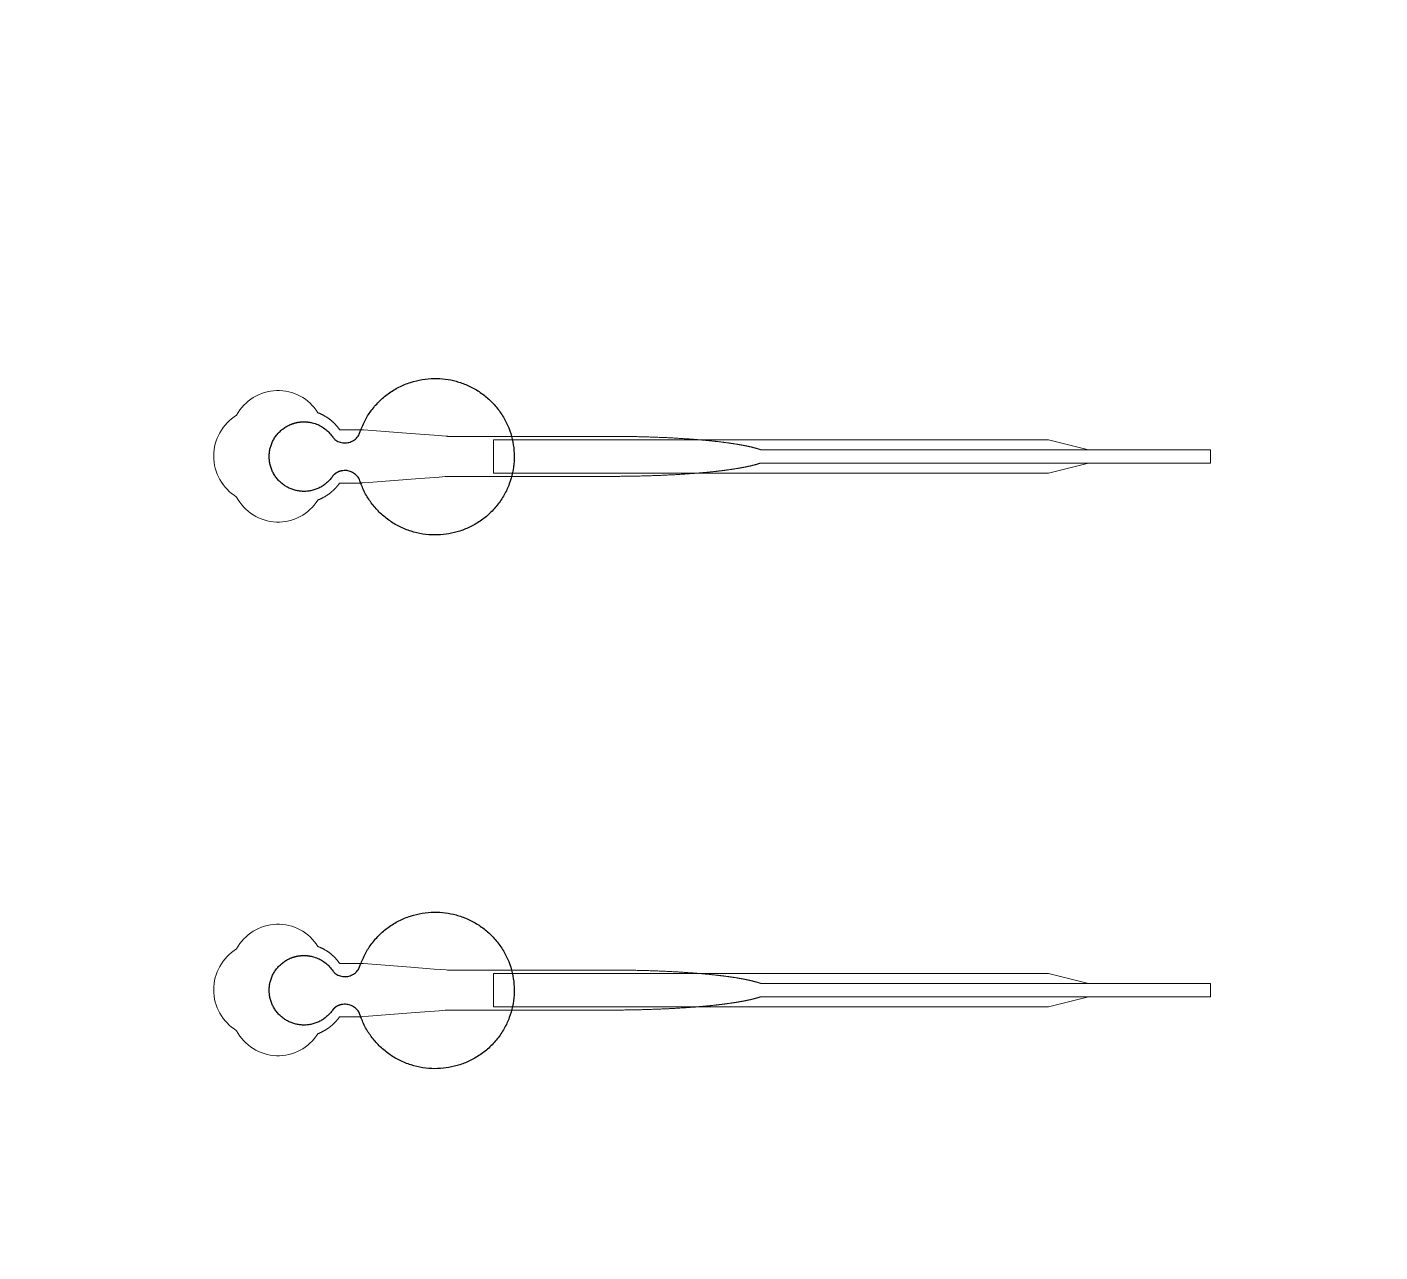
# Model space of a CAD drawing. Header units: inches. Extents: x -52997 to 52003, y -52254 to 52746.
# Drawn here: x 16729 to 21799, y -10988 to -6398 of the extents above; entities that cross this region are included whole.
import ezdxf

# ---------------------------------------------------------------- set-up
doc = ezdxf.new("R2010")
doc.units = ezdxf.units.IN
doc.header["$MEASUREMENT"] = 0
doc.layers.add('1', color=1, linetype='Continuous')
doc.layers.add('2', color=140, linetype='Continuous', lineweight=0)
doc.layers.add('3', color=90, linetype='Continuous', lineweight=0)

msp = doc.modelspace()

# ---------------------------------------------------------------- linework, layer by layer
at = {"layer": '1'}
for points in [[(-16283.4, -47485.7), (0, -47485.7), (16283.4, -47485.7, 5.999107)], [(-16250, -47285.7), (0, -47285.7), (16250, -47285.7, 5.986812)], [(-13685.8, -45485.7), (0, -45485.7), (13685.8, -45485.7, 6.794322)]]:
    msp.add_lwpolyline(points, format="xyb", close=True, dxfattribs=at)
msp.add_circle((-497.2, 245.8), 52500, dxfattribs=at)
for points in [[(17876.2, -8078.6), (17898.4, -8055.5), (17930.1, -8060.7), (17961.7, -8065.9), (17975.3, -8094.9), (18050.8, -8335.8), (18302.8, -8298.1), (18554.8, -8260.4), (18554.9, -8008.3), (18555, -7756.1), (18303.1, -7718.2), (18051.1, -7680.3), (17975.4, -7921.1), (17962.2, -7949.6), (17931.4, -7955.3), (17900.5, -7961.1), (17877.9, -7939.3), (17826.6, -7855.9), (17732.2, -7882), (17637.8, -7908.1), (17636.6, -8006), (17635.4, -8104), (17729.1, -8132.4), (17822.9, -8160.8), (17876.2, -8078.6)], [(17876.2, -10078.6), (17898.4, -10055.5), (17930.1, -10060.7), (17961.7, -10065.9), (17975.3, -10094.9), (18050.8, -10335.8), (18302.8, -10298.1), (18554.8, -10260.4), (18554.9, -10008.3), (18555, -9756.1), (18303.1, -9718.2), (18051.1, -9680.3), (17975.4, -9921.1), (17962.2, -9949.6), (17931.4, -9955.3), (17900.5, -9961.1), (17877.9, -9939.3), (17826.6, -9855.9), (17732.2, -9882), (17637.8, -9908.1), (17636.6, -10006), (17635.4, -10104), (17729.1, -10132.4), (17822.9, -10160.8), (17876.2, -10078.6)]]:
    msp.add_rational_spline(points, [1, 0.884783429184, 1, 0.884783429184, 1, 0.758252289935, 1, 0.758252289935, 1, 0.758252289935, 1, 0.758252289935, 1, 0.888941908896, 1, 0.888941908896, 1, 0.79946124759, 1, 0.79946124759, 1, 0.79946124759, 1, 0.79946124759, 1], degree=2, knots=[0, 0, 0, 0.969535, 0.969535, 1.939069, 1.939069, 3.359405, 3.359405, 4.779741, 4.779741, 6.200078, 6.200078, 7.620414, 7.620414, 8.571947, 8.571947, 9.52348, 9.52348, 10.812277, 10.812277, 12.101074, 12.101074, 13.389871, 13.389871, 14.678668, 14.678668, 14.678668], dxfattribs=at)
at = {"layer": '2'}
for points in [[(-16283.4, -47485.7), (0, -47485.7), (16283.4, -47485.7, 5.999107)], [(-16250, -47285.7), (0, -47285.7), (16250, -47285.7, 5.986812)], [(-13685.8, -45485.7), (0, -45485.7), (13685.8, -45485.7, 6.794322)], [(17819, -8170.4), (17819.3, -8170.3), (17820.2, -8170), (17821, -8169.7), (17821.8, -8169.3), (17822.7, -8169), (17823.5, -8168.6), (17824.4, -8168.3), (17825.2, -8167.9), (17826.1, -8167.5), (17826.9, -8167.2), (17827.8, -8166.8), (17828.7, -8166.4), (17829.5, -8166), (17830.4, -8165.6), (17831.2, -8165.2), (17832.1, -8164.8), (17832.9, -8164.4), (17833.8, -8163.9), (17834.7, -8163.5), (17835.5, -8163.1), (17836.4, -8162.6), (17837.2, -8162.2), (17838.1, -8161.7), (17838.9, -8161.3), (17839.8, -8160.8), (17840.7, -8160.3), (17841.5, -8159.9), (17842.4, -8159.4), (17843.2, -8158.9), (17844.1, -8158.4), (17844.9, -8157.9), (17845.8, -8157.4), (17846.6, -8156.9), (17847.5, -8156.4), (17848.3, -8155.8), (17849.2, -8155.3), (17850, -8154.8), (17850.9, -8154.2), (17851.7, -8153.7), (17852.6, -8153.1), (17853.4, -8152.6), (17854.2, -8152), (17855.1, -8151.4), (17855.9, -8150.9), (17856.7, -8150.3), (17857.6, -8149.7), (17858.4, -8149.1), (17859.2, -8148.5), (17860, -8147.9), (17860.9, -8147.3), (17861.7, -8146.7), (17862.5, -8146.1), (17863.3, -8145.5), (17864.1, -8144.8), (17864.9, -8144.2), (17865.7, -8143.6), (17866.5, -8142.9), (17867.3, -8142.3), (17868.1, -8141.7), (17868.9, -8141), (17869.7, -8140.4), (17870.5, -8139.7), (17871.2, -8139), (17872, -8138.4), (17872.8, -8137.7), (17873.5, -8137), (17874.3, -8136.3), (17875.1, -8135.7), (17875.8, -8135), (17876.6, -8134.3), (17877.3, -8133.6), (17878, -8132.9), (17878.8, -8132.2), (17879.5, -8131.5), (17880.2, -8130.8), (17880.9, -8130.1), (17881.7, -8129.3), (17882.4, -8128.6), (17883.1, -8127.9), (17883.8, -8127.2), (17884.5, -8126.4), (17885.2, -8125.7), (17885.8, -8125), (17886.5, -8124.3), (17887.2, -8123.5), (17887.9, -8122.8), (17888.5, -8122), (17889.2, -8121.3), (17889.8, -8120.5), (17890.5, -8119.8), (17891.1, -8119), (17891.7, -8118.3), (17892.4, -8117.5), (17893, -8116.8), (17893.6, -8116), (17894.2, -8115.3), (17894.8, -8114.5), (17895.4, -8113.7), (17896, -8113), (17896.6, -8112.2), (17897.2, -8111.4), (17897.7, -8110.7), (17898.3, -8109.9), (17898.9, -8109.1), (17899.4, -8108.4), (17900, -8107.6), (17900.5, -8106.8), (17944.1, -8106.8), (17965.9, -8106.8), (17976.8, -8106.8), (17979.5, -8106.8), (17980.9, -8106.8), (17980.9, -8106.8), (17980.9, -8106.8), (17980.9, -8106.8), (17980.9, -8106.8), (17981, -8106.8), (17981.1, -8106.8), (17981.4, -8106.8), (17982.1, -8106.7), (17983.5, -8106.6), (17986.2, -8106.4), (18008.3, -8104.7), (18185, -8091.2), (18273.3, -8084.4), (18295.4, -8082.7), (18306.4, -8081.9), (18306.7, -8081.8), (18306.8, -8081.8), (18306.9, -8081.8), (18306.9, -8081.8), (18307, -8081.8), (18307.4, -8081.8), (18567.9, -8081.8), (18574.2, -8081.8), (18586.7, -8081.8), (18687.2, -8081.8), (18888.3, -8081.8), (18900.8, -8081.8), (18907.1, -8081.8), (18910.2, -8081.8), (18911.8, -8081.8), (18912.2, -8081.8), (18912.4, -8081.8), (18912.5, -8081.8), (18912.6, -8081.8), (18912.6, -8081.8), (18912.6, -8081.8), (18913.2, -8081.8), (18917.8, -8081.8), (18922.4, -8081.8), (18927, -8081.8), (18931.6, -8081.8), (18936.3, -8081.8), (18940.9, -8081.7), (18945.6, -8081.7), (18950.3, -8081.7), (18954.9, -8081.6), (18959.6, -8081.6), (18964.4, -8081.6), (18969.1, -8081.5), (18973.8, -8081.4), (18978.6, -8081.4), (18983.3, -8081.3), (18988.1, -8081.2), (18992.8, -8081.2), (18997.6, -8081.1), (19002.4, -8081), (19007.2, -8080.9), (19012, -8080.8), (19016.8, -8080.7), (19021.6, -8080.6), (19026.4, -8080.5), (19031.2, -8080.3), (19036, -8080.2), (19040.9, -8080.1), (19045.7, -8080), (19050.5, -8079.8), (19055.4, -8079.7), (19060.2, -8079.5), (19065, -8079.4), (19069.8, -8079.2), (19074.7, -8079), (19079.5, -8078.9), (19084.3, -8078.7), (19089.2, -8078.5), (19094, -8078.3), (19098.8, -8078.1), (19103.6, -8077.9), (19108.5, -8077.7), (19113.3, -8077.5), (19118.1, -8077.3), (19122.9, -8077.1), (19127.7, -8076.8), (19132.4, -8076.6), (19137.2, -8076.4), (19142, -8076.1), (19146.8, -8075.9), (19151.5, -8075.6), (19156.2, -8075.4), (19161, -8075.1), (19165.7, -8074.8), (19170.4, -8074.6), (19175.1, -8074.3), (19179.8, -8074), (19184.4, -8073.7), (19189.1, -8073.4), (19193.7, -8073.1), (19198.4, -8072.8), (19203, -8072.5), (19207.6, -8072.1), (19212.1, -8071.8), (19214.4, -8071.6), (19216.7, -8071.5), (19219, -8071.3), (19221.2, -8071.1), (19223.5, -8071), (19225.7, -8070.8), (19228, -8070.6), (19230.2, -8070.5), (19232.5, -8070.3), (19234.7, -8070.1), (19236.9, -8069.9), (19239.2, -8069.7), (19241.4, -8069.6), (19243.6, -8069.4), (19245.8, -8069.2), (19248, -8069), (19250.2, -8068.8), (19252.4, -8068.6), (19254.6, -8068.5), (19256.8, -8068.3), (19258.9, -8068.1), (19261.1, -8067.9), (19263.3, -8067.7), (19265.4, -8067.5), (19267.6, -8067.3), (19269.7, -8067.1), (19271.9, -8066.9), (19274, -8066.7), (19276.1, -8066.5), (19278.2, -8066.3), (19280.4, -8066.1), (19282.5, -8065.9), (19284.6, -8065.7), (19286.6, -8065.5), (19288.7, -8065.3), (19290.8, -8065.1), (19292.9, -8064.8), (19294.9, -8064.6), (19297, -8064.4), (19299.1, -8064.2), (19301.1, -8064), (19303.1, -8063.8), (19305.2, -8063.5), (19307.2, -8063.3), (19309.2, -8063.1), (19311.2, -8062.9), (19313.2, -8062.7), (19315.2, -8062.4), (19317.2, -8062.2), (19319.1, -8062), (19321.1, -8061.8), (19323, -8061.5), (19325, -8061.3), (19326.9, -8061.1), (19328.9, -8060.8), (19330.8, -8060.6), (19332.7, -8060.4), (19334.6, -8060.1), (19336.5, -8059.9), (19338.4, -8059.7), (19340.3, -8059.4), (19342.2, -8059.2), (19344, -8058.9), (19345.9, -8058.7), (19347.7, -8058.5), (19349.6, -8058.2), (19351.4, -8058), (19353.2, -8057.7), (19355, -8057.5), (19356.8, -8057.2), (19358.6, -8057), (19360.4, -8056.7), (19362.2, -8056.5), (19364, -8056.2), (19365.7, -8056), (19367.5, -8055.7), (19369.2, -8055.5), (19370.9, -8055.2), (19372.7, -8055), (19374.4, -8054.7), (19376.1, -8054.5), (19377.8, -8054.2), (19379.4, -8053.9), (19381.1, -8053.7), (19382.8, -8053.4), (19384.4, -8053.2), (19386.1, -8052.9), (19387.7, -8052.6), (19389.3, -8052.4), (19390.9, -8052.1), (19392.5, -8051.8), (19394.1, -8051.6), (19395.7, -8051.3), (19397.3, -8051), (19398.9, -8050.8), (19400.4, -8050.5), (19402, -8050.2), (19403.5, -8050), (19405, -8049.7), (19406.5, -8049.4), (19408, -8049.1), (19409.5, -8048.9), (19411, -8048.6), (19412.5, -8048.3), (19413.9, -8048), (19415.4, -8047.8), (19416.8, -8047.5), (19418.2, -8047.2), (19419.7, -8046.9), (19421.1, -8046.6), (19422.5, -8046.4), (19423.9, -8046.1), (19425.2, -8045.8), (19426.6, -8045.5), (19428, -8045.2), (19429.3, -8044.9), (19430.6, -8044.7), (19432, -8044.4), (19433.3, -8044.1), (19434.6, -8043.8), (19435.9, -8043.5), (19437.1, -8043.2), (19438.4, -8043), (19439.7, -8042.7), (19440.9, -8042.4), (19442.2, -8042.1), (19443.4, -8041.8), (19444.6, -8041.5), (19445.8, -8041.2), (19447, -8040.9), (19448.2, -8040.6), (19449.3, -8040.3), (19450.5, -8040.1), (19451.6, -8039.8), (19452.8, -8039.5), (19453.9, -8039.2), (19455, -8038.9), (19456.1, -8038.6), (19457.2, -8038.3), (19458.3, -8038), (19459.4, -8037.7), (19460.4, -8037.4), (19461.5, -8037.1), (19462.5, -8036.8), (19463.6, -8036.5), (19464.6, -8036.2), (19465.6, -8035.9), (19466.6, -8035.6), (19467.6, -8035.3), (19468.5, -8035), (19469.5, -8034.7), (19470.4, -8034.4), (19471.4, -8034.1), (19472.3, -8033.8), (19473.2, -8033.5), (19474.1, -8033.2), (19475, -8032.9), (19475.9, -8032.6), (19476.8, -8032.3), (19478.2, -8031.9), (21163.8, -8032), (21163.8, -7981.8), (19478.3, -7981.8), (19478, -7981.7), (19477.1, -7981.4), (19476.3, -7981.1), (19475.4, -7980.8), (19474.5, -7980.5), (19473.6, -7980.2), (19472.7, -7979.9), (19471.7, -7979.6), (19470.8, -7979.3), (19469.8, -7979), (19468.9, -7978.7), (19467.9, -7978.4), (19466.9, -7978.1), (19465.9, -7977.8), (19464.9, -7977.5), (19463.9, -7977.2), (19462.9, -7976.9), (19461.8, -7976.6), (19460.8, -7976.3), (19459.7, -7976.1), (19458.7, -7975.8), (19457.6, -7975.5), (19456.5, -7975.2), (19455.4, -7974.9), (19454.3, -7974.6), (19453.1, -7974.3), (19452, -7974), (19450.9, -7973.7), (19449.7, -7973.4), (19448.5, -7973.1), (19447.3, -7972.8), (19446.2, -7972.5), (19444.9, -7972.2), (19443.7, -7971.9), (19442.5, -7971.7), (19441.3, -7971.4), (19440, -7971.1), (19438.8, -7970.8), (19437.5, -7970.5), (19436.2, -7970.2), (19434.9, -7969.9), (19433.6, -7969.6), (19432.3, -7969.4), (19431, -7969.1), (19429.7, -7968.8), (19428.3, -7968.5), (19427, -7968.2), (19425.6, -7967.9), (19424.2, -7967.7), (19422.8, -7967.4), (19421.4, -7967.1), (19420, -7966.8), (19418.6, -7966.5), (19417.2, -7966.3), (19415.7, -7966), (19414.3, -7965.7), (19412.8, -7965.4), (19411.4, -7965.1), (19409.9, -7964.9), (19408.4, -7964.6), (19406.9, -7964.3), (19405.4, -7964), (19403.8, -7963.8), (19402.3, -7963.5), (19400.8, -7963.2), (19399.2, -7963), (19397.7, -7962.7), (19396.1, -7962.4), (19394.5, -7962.2), (19392.9, -7961.9), (19391.3, -7961.6), (19389.7, -7961.4), (19388.1, -7961.1), (19386.4, -7960.8), (19384.8, -7960.6), (19383.1, -7960.3), (19381.5, -7960), (19379.8, -7959.8), (19378.1, -7959.5), (19376.4, -7959.3), (19374.7, -7959), (19373, -7958.7), (19371.3, -7958.5), (19369.6, -7958.2), (19367.8, -7958), (19366.1, -7957.7), (19364.3, -7957.5), (19362.6, -7957.2), (19360.8, -7957), (19359, -7956.7), (19357.2, -7956.5), (19355.4, -7956.2), (19353.6, -7956), (19351.8, -7955.7), (19349.9, -7955.5), (19348.1, -7955.2), (19346.3, -7955), (19344.4, -7954.8), (19342.5, -7954.5), (19340.7, -7954.3), (19338.8, -7954), (19336.9, -7953.8), (19335, -7953.6), (19333.1, -7953.3), (19331.2, -7953.1), (19329.3, -7952.9), (19327.3, -7952.6), (19325.4, -7952.4), (19323.4, -7952.2), (19321.5, -7951.9), (19319.5, -7951.7), (19317.6, -7951.5), (19315.6, -7951.3), (19313.6, -7951), (19311.6, -7950.8), (19309.6, -7950.6), (19307.6, -7950.4), (19305.6, -7950.2), (19303.6, -7949.9), (19301.5, -7949.7), (19299.5, -7949.5), (19297.4, -7949.3), (19295.4, -7949.1), (19293.3, -7948.9), (19291.3, -7948.7), (19289.2, -7948.4), (19287.1, -7948.2), (19285, -7948), (19282.9, -7947.8), (19280.8, -7947.6), (19278.7, -7947.4), (19276.6, -7947.2), (19274.5, -7947), (19272.3, -7946.8), (19270.2, -7946.6), (19268.1, -7946.4), (19265.9, -7946.2), (19263.8, -7946), (19261.6, -7945.8), (19259.5, -7945.6), (19257.3, -7945.4), (19255.1, -7945.3), (19252.9, -7945.1), (19250.7, -7944.9), (19248.5, -7944.7), (19246.3, -7944.5), (19244.1, -7944.3), (19241.9, -7944.1), (19239.7, -7944), (19237.5, -7943.8), (19235.3, -7943.6), (19233, -7943.4), (19230.8, -7943.2), (19228.6, -7943.1), (19226.3, -7942.9), (19224.1, -7942.7), (19221.8, -7942.6), (19219.6, -7942.4), (19217.3, -7942.2), (19215, -7942.1), (19210.5, -7941.7), (19205.9, -7941.4), (19201.3, -7941.1), (19196.7, -7940.8), (19192.1, -7940.5), (19187.5, -7940.2), (19182.8, -7939.9), (19178.2, -7939.6), (19173.5, -7939.3), (19168.8, -7939), (19164.1, -7938.7), (19159.4, -7938.5), (19154.7, -7938.2), (19150, -7937.9), (19145.2, -7937.7), (19140.5, -7937.5), (19135.7, -7937.2), (19131, -7937), (19126.2, -7936.7), (19121.4, -7936.5), (19116.6, -7936.3), (19111.9, -7936.1), (19107.1, -7935.9), (19102.3, -7935.7), (19097.5, -7935.5), (19092.7, -7935.3), (19087.9, -7935.1), (19083.1, -7934.9), (19078.2, -7934.7), (19073.4, -7934.6), (19068.6, -7934.4), (19063.8, -7934.3), (19059, -7934.1), (19054.2, -7933.9), (19049.4, -7933.8), (19044.6, -7933.7), (19039.8, -7933.5), (19035, -7933.4), (19030.2, -7933.3), (19025.4, -7933.2), (19020.6, -7933.1), (19015.9, -7932.9), (19011.1, -7932.8), (19006.3, -7932.8), (19001.6, -7932.7), (18996.8, -7932.6), (18992.1, -7932.5), (18987.3, -7932.4), (18982.6, -7932.3), (18977.9, -7932.3), (18973.2, -7932.2), (18968.5, -7932.2), (18963.8, -7932.1), (18959.1, -7932.1), (18954.4, -7932), (18949.8, -7932), (18945.1, -7931.9), (18940.5, -7931.9), (18935.9, -7931.9), (18931.2, -7931.9), (18926.6, -7931.9), (18924.4, -7931.8), (18923.8, -7931.8), (18923.5, -7931.8), (18923.4, -7931.8), (18923.2, -7931.8), (18921.6, -7931.8), (18915.2, -7931.8), (18902.4, -7931.8), (18851.5, -7931.8), (18647.5, -7931.8), (18596.5, -7931.8), (18571, -7931.8), (18564.7, -7931.8), (18563.1, -7931.8), (18307.3, -7931.8), (18306.9, -7931.8), (18306.9, -7931.8), (18306.8, -7931.8), (18306.8, -7931.8), (18306.7, -7931.8), (18306.4, -7931.8), (18305, -7931.7), (18299.5, -7931.3), (18255.3, -7927.9), (18167, -7921.1), (17990.3, -7907.6), (17984.8, -7907.1), (17982, -7906.9), (17981.4, -7906.9), (17981, -7906.8), (17981, -7906.8), (17980.9, -7906.8), (17980.9, -7906.8), (17980.9, -7906.8), (17980.9, -7906.8), (17980.9, -7906.8), (17980.5, -7906.8), (17977.8, -7906.8), (17972.4, -7906.8), (17961.5, -7906.8), (17939.7, -7906.8), (17917.9, -7906.8), (17907, -7906.8), (17901.5, -7906.8), (17900.8, -7906.8), (17900.7, -7906.8), (17900.6, -7906.8), (17900.5, -7906.8), (17900.5, -7906.8), (17900.5, -7906.8), (17900.5, -7906.8), (17900.1, -7906.2), (17899.3, -7905.1), (17898.5, -7904), (17897.7, -7902.9), (17896.8, -7901.8), (17896, -7900.6), (17895.1, -7899.5), (17894.3, -7898.4), (17893.4, -7897.3), (17892.5, -7896.2), (17891.5, -7895.1), (17890.6, -7894), (17889.7, -7892.9), (17888.7, -7891.8), (17887.8, -7890.7), (17886.8, -7889.6), (17885.8, -7888.5), (17884.8, -7887.5), (17883.8, -7886.4), (17882.8, -7885.3), (17881.7, -7884.3), (17880.7, -7883.2), (17879.6, -7882.2), (17878.5, -7881.1), (17877.4, -7880.1), (17876.3, -7879), (17875.2, -7878), (17874.1, -7877), (17873, -7876), (17871.8, -7875), (17870.7, -7874), (17869.5, -7873), (17868.3, -7872), (17867.1, -7871), (17865.9, -7870.1), (17864.7, -7869.1), (17863.5, -7868.2), (17862.3, -7867.2), (17861, -7866.3), (17859.8, -7865.4), (17858.5, -7864.5), (17857.3, -7863.6), (17856, -7862.7), (17854.7, -7861.8), (17853.4, -7861), (17852.1, -7860.1), (17850.8, -7859.3), (17849.5, -7858.4), (17848.1, -7857.6), (17846.8, -7856.8), (17845.5, -7856), (17844.1, -7855.2), (17842.8, -7854.4), (17841.4, -7853.6), (17840, -7852.9), (17838.6, -7852.1), (17837.3, -7851.4), (17835.9, -7850.7), (17834.5, -7850), (17833.1, -7849.3), (17831.7, -7848.6), (17830.3, -7848), (17828.8, -7847.3), (17827.4, -7846.7), (17826, -7846.1), (17824.6, -7845.5), (17823.1, -7844.9), (17821.7, -7844.3), (17820.3, -7843.7), (17819.1, -7843.2, 0.576044), (17514.5, -7852.6, 0.560065), (17514.5, -8159.1, 0.578435)], [(17819, -10170.4), (17819.3, -10170.3), (17820.2, -10170), (17821, -10169.7), (17821.8, -10169.3), (17822.7, -10169), (17823.5, -10168.6), (17824.4, -10168.3), (17825.2, -10167.9), (17826.1, -10167.5), (17826.9, -10167.2), (17827.8, -10166.8), (17828.7, -10166.4), (17829.5, -10166), (17830.4, -10165.6), (17831.2, -10165.2), (17832.1, -10164.8), (17832.9, -10164.4), (17833.8, -10163.9), (17834.7, -10163.5), (17835.5, -10163.1), (17836.4, -10162.6), (17837.2, -10162.2), (17838.1, -10161.7), (17838.9, -10161.3), (17839.8, -10160.8), (17840.7, -10160.3), (17841.5, -10159.9), (17842.4, -10159.4), (17843.2, -10158.9), (17844.1, -10158.4), (17844.9, -10157.9), (17845.8, -10157.4), (17846.6, -10156.9), (17847.5, -10156.4), (17848.3, -10155.8), (17849.2, -10155.3), (17850, -10154.8), (17850.9, -10154.2), (17851.7, -10153.7), (17852.6, -10153.1), (17853.4, -10152.6), (17854.2, -10152), (17855.1, -10151.4), (17855.9, -10150.9), (17856.7, -10150.3), (17857.6, -10149.7), (17858.4, -10149.1), (17859.2, -10148.5), (17860, -10147.9), (17860.9, -10147.3), (17861.7, -10146.7), (17862.5, -10146.1), (17863.3, -10145.5), (17864.1, -10144.8), (17864.9, -10144.2), (17865.7, -10143.6), (17866.5, -10142.9), (17867.3, -10142.3), (17868.1, -10141.7), (17868.9, -10141), (17869.7, -10140.4), (17870.5, -10139.7), (17871.2, -10139), (17872, -10138.4), (17872.8, -10137.7), (17873.5, -10137), (17874.3, -10136.3), (17875.1, -10135.7), (17875.8, -10135), (17876.6, -10134.3), (17877.3, -10133.6), (17878, -10132.9), (17878.8, -10132.2), (17879.5, -10131.5), (17880.2, -10130.8), (17880.9, -10130.1), (17881.7, -10129.3), (17882.4, -10128.6), (17883.1, -10127.9), (17883.8, -10127.2), (17884.5, -10126.4), (17885.2, -10125.7), (17885.8, -10125), (17886.5, -10124.3), (17887.2, -10123.5), (17887.9, -10122.8), (17888.5, -10122), (17889.2, -10121.3), (17889.8, -10120.5), (17890.5, -10119.8), (17891.1, -10119), (17891.7, -10118.3), (17892.4, -10117.5), (17893, -10116.8), (17893.6, -10116), (17894.2, -10115.3), (17894.8, -10114.5), (17895.4, -10113.7), (17896, -10113), (17896.6, -10112.2), (17897.2, -10111.4), (17897.7, -10110.7), (17898.3, -10109.9), (17898.9, -10109.1), (17899.4, -10108.4), (17900, -10107.6), (17900.5, -10106.8), (17944.1, -10106.8), (17965.9, -10106.8), (17976.8, -10106.8), (17979.5, -10106.8), (17980.9, -10106.8), (17980.9, -10106.8), (17980.9, -10106.8), (17980.9, -10106.8), (17980.9, -10106.8), (17981, -10106.8), (17981.1, -10106.8), (17981.4, -10106.8), (17982.1, -10106.7), (17983.5, -10106.6), (17986.2, -10106.4), (18008.3, -10104.7), (18185, -10091.2), (18273.3, -10084.4), (18295.4, -10082.7), (18306.4, -10081.9), (18306.7, -10081.8), (18306.8, -10081.8), (18306.9, -10081.8), (18306.9, -10081.8), (18307, -10081.8), (18307.4, -10081.8), (18567.9, -10081.8), (18574.2, -10081.8), (18586.7, -10081.8), (18687.2, -10081.8), (18888.3, -10081.8), (18900.8, -10081.8), (18907.1, -10081.8), (18910.2, -10081.8), (18911.8, -10081.8), (18912.2, -10081.8), (18912.4, -10081.8), (18912.5, -10081.8), (18912.6, -10081.8), (18912.6, -10081.8), (18912.6, -10081.8), (18913.2, -10081.8), (18917.8, -10081.8), (18922.4, -10081.8), (18927, -10081.8), (18931.6, -10081.8), (18936.3, -10081.8), (18940.9, -10081.7), (18945.6, -10081.7), (18950.3, -10081.7), (18954.9, -10081.6), (18959.6, -10081.6), (18964.4, -10081.6), (18969.1, -10081.5), (18973.8, -10081.4), (18978.6, -10081.4), (18983.3, -10081.3), (18988.1, -10081.2), (18992.8, -10081.2), (18997.6, -10081.1), (19002.4, -10081), (19007.2, -10080.9), (19012, -10080.8), (19016.8, -10080.7), (19021.6, -10080.6), (19026.4, -10080.5), (19031.2, -10080.3), (19036, -10080.2), (19040.9, -10080.1), (19045.7, -10080), (19050.5, -10079.8), (19055.4, -10079.7), (19060.2, -10079.5), (19065, -10079.4), (19069.8, -10079.2), (19074.7, -10079), (19079.5, -10078.9), (19084.3, -10078.7), (19089.2, -10078.5), (19094, -10078.3), (19098.8, -10078.1), (19103.6, -10077.9), (19108.5, -10077.7), (19113.3, -10077.5), (19118.1, -10077.3), (19122.9, -10077.1), (19127.7, -10076.8), (19132.4, -10076.6), (19137.2, -10076.4), (19142, -10076.1), (19146.8, -10075.9), (19151.5, -10075.6), (19156.2, -10075.4), (19161, -10075.1), (19165.7, -10074.8), (19170.4, -10074.6), (19175.1, -10074.3), (19179.8, -10074), (19184.4, -10073.7), (19189.1, -10073.4), (19193.7, -10073.1), (19198.4, -10072.8), (19203, -10072.5), (19207.6, -10072.1), (19212.1, -10071.8), (19214.4, -10071.6), (19216.7, -10071.5), (19219, -10071.3), (19221.2, -10071.1), (19223.5, -10071), (19225.7, -10070.8), (19228, -10070.6), (19230.2, -10070.5), (19232.5, -10070.3), (19234.7, -10070.1), (19236.9, -10069.9), (19239.2, -10069.7), (19241.4, -10069.6), (19243.6, -10069.4), (19245.8, -10069.2), (19248, -10069), (19250.2, -10068.8), (19252.4, -10068.6), (19254.6, -10068.5), (19256.8, -10068.3), (19258.9, -10068.1), (19261.1, -10067.9), (19263.3, -10067.7), (19265.4, -10067.5), (19267.6, -10067.3), (19269.7, -10067.1), (19271.9, -10066.9), (19274, -10066.7), (19276.1, -10066.5), (19278.2, -10066.3), (19280.4, -10066.1), (19282.5, -10065.9), (19284.6, -10065.7), (19286.6, -10065.5), (19288.7, -10065.3), (19290.8, -10065.1), (19292.9, -10064.8), (19294.9, -10064.6), (19297, -10064.4), (19299.1, -10064.2), (19301.1, -10064), (19303.1, -10063.8), (19305.2, -10063.5), (19307.2, -10063.3), (19309.2, -10063.1), (19311.2, -10062.9), (19313.2, -10062.7), (19315.2, -10062.4), (19317.2, -10062.2), (19319.1, -10062), (19321.1, -10061.8), (19323, -10061.5), (19325, -10061.3), (19326.9, -10061.1), (19328.9, -10060.8), (19330.8, -10060.6), (19332.7, -10060.4), (19334.6, -10060.1), (19336.5, -10059.9), (19338.4, -10059.7), (19340.3, -10059.4), (19342.2, -10059.2), (19344, -10058.9), (19345.9, -10058.7), (19347.7, -10058.5), (19349.6, -10058.2), (19351.4, -10058), (19353.2, -10057.7), (19355, -10057.5), (19356.8, -10057.2), (19358.6, -10057), (19360.4, -10056.7), (19362.2, -10056.5), (19364, -10056.2), (19365.7, -10056), (19367.5, -10055.7), (19369.2, -10055.5), (19370.9, -10055.2), (19372.7, -10055), (19374.4, -10054.7), (19376.1, -10054.5), (19377.8, -10054.2), (19379.4, -10053.9), (19381.1, -10053.7), (19382.8, -10053.4), (19384.4, -10053.2), (19386.1, -10052.9), (19387.7, -10052.6), (19389.3, -10052.4), (19390.9, -10052.1), (19392.5, -10051.8), (19394.1, -10051.6), (19395.7, -10051.3), (19397.3, -10051), (19398.9, -10050.8), (19400.4, -10050.5), (19402, -10050.2), (19403.5, -10050), (19405, -10049.7), (19406.5, -10049.4), (19408, -10049.1), (19409.5, -10048.9), (19411, -10048.6), (19412.5, -10048.3), (19413.9, -10048), (19415.4, -10047.8), (19416.8, -10047.5), (19418.2, -10047.2), (19419.7, -10046.9), (19421.1, -10046.6), (19422.5, -10046.4), (19423.9, -10046.1), (19425.2, -10045.8), (19426.6, -10045.5), (19428, -10045.2), (19429.3, -10044.9), (19430.6, -10044.7), (19432, -10044.4), (19433.3, -10044.1), (19434.6, -10043.8), (19435.9, -10043.5), (19437.1, -10043.2), (19438.4, -10043), (19439.7, -10042.7), (19440.9, -10042.4), (19442.2, -10042.1), (19443.4, -10041.8), (19444.6, -10041.5), (19445.8, -10041.2), (19447, -10040.9), (19448.2, -10040.6), (19449.3, -10040.3), (19450.5, -10040.1), (19451.6, -10039.8), (19452.8, -10039.5), (19453.9, -10039.2), (19455, -10038.9), (19456.1, -10038.6), (19457.2, -10038.3), (19458.3, -10038), (19459.4, -10037.7), (19460.4, -10037.4), (19461.5, -10037.1), (19462.5, -10036.8), (19463.6, -10036.5), (19464.6, -10036.2), (19465.6, -10035.9), (19466.6, -10035.6), (19467.6, -10035.3), (19468.5, -10035), (19469.5, -10034.7), (19470.4, -10034.4), (19471.4, -10034.1), (19472.3, -10033.8), (19473.2, -10033.5), (19474.1, -10033.2), (19475, -10032.9), (19475.9, -10032.6), (19476.8, -10032.3), (19478.2, -10031.9), (21163.8, -10032), (21163.8, -9981.8), (19478.3, -9981.8), (19478, -9981.7), (19477.1, -9981.4), (19476.3, -9981.1), (19475.4, -9980.8), (19474.5, -9980.5), (19473.6, -9980.2), (19472.7, -9979.9), (19471.7, -9979.6), (19470.8, -9979.3), (19469.8, -9979), (19468.9, -9978.7), (19467.9, -9978.4), (19466.9, -9978.1), (19465.9, -9977.8), (19464.9, -9977.5), (19463.9, -9977.2), (19462.9, -9976.9), (19461.8, -9976.6), (19460.8, -9976.3), (19459.7, -9976.1), (19458.7, -9975.8), (19457.6, -9975.5), (19456.5, -9975.2), (19455.4, -9974.9), (19454.3, -9974.6), (19453.1, -9974.3), (19452, -9974), (19450.9, -9973.7), (19449.7, -9973.4), (19448.5, -9973.1), (19447.3, -9972.8), (19446.2, -9972.5), (19444.9, -9972.2), (19443.7, -9971.9), (19442.5, -9971.7), (19441.3, -9971.4), (19440, -9971.1), (19438.8, -9970.8), (19437.5, -9970.5), (19436.2, -9970.2), (19434.9, -9969.9), (19433.6, -9969.6), (19432.3, -9969.4), (19431, -9969.1), (19429.7, -9968.8), (19428.3, -9968.5), (19427, -9968.2), (19425.6, -9967.9), (19424.2, -9967.7), (19422.8, -9967.4), (19421.4, -9967.1), (19420, -9966.8), (19418.6, -9966.5), (19417.2, -9966.3), (19415.7, -9966), (19414.3, -9965.7), (19412.8, -9965.4), (19411.4, -9965.1), (19409.9, -9964.9), (19408.4, -9964.6), (19406.9, -9964.3), (19405.4, -9964), (19403.8, -9963.8), (19402.3, -9963.5), (19400.8, -9963.2), (19399.2, -9963), (19397.7, -9962.7), (19396.1, -9962.4), (19394.5, -9962.2), (19392.9, -9961.9), (19391.3, -9961.6), (19389.7, -9961.4), (19388.1, -9961.1), (19386.4, -9960.8), (19384.8, -9960.6), (19383.1, -9960.3), (19381.5, -9960), (19379.8, -9959.8), (19378.1, -9959.5), (19376.4, -9959.3), (19374.7, -9959), (19373, -9958.7), (19371.3, -9958.5), (19369.6, -9958.2), (19367.8, -9958), (19366.1, -9957.7), (19364.3, -9957.5), (19362.6, -9957.2), (19360.8, -9957), (19359, -9956.7), (19357.2, -9956.5), (19355.4, -9956.2), (19353.6, -9956), (19351.8, -9955.7), (19349.9, -9955.5), (19348.1, -9955.2), (19346.3, -9955), (19344.4, -9954.8), (19342.5, -9954.5), (19340.7, -9954.3), (19338.8, -9954), (19336.9, -9953.8), (19335, -9953.6), (19333.1, -9953.3), (19331.2, -9953.1), (19329.3, -9952.9), (19327.3, -9952.6), (19325.4, -9952.4), (19323.4, -9952.2), (19321.5, -9951.9), (19319.5, -9951.7), (19317.6, -9951.5), (19315.6, -9951.3), (19313.6, -9951), (19311.6, -9950.8), (19309.6, -9950.6), (19307.6, -9950.4), (19305.6, -9950.2), (19303.6, -9949.9), (19301.5, -9949.7), (19299.5, -9949.5), (19297.4, -9949.3), (19295.4, -9949.1), (19293.3, -9948.9), (19291.3, -9948.7), (19289.2, -9948.4), (19287.1, -9948.2), (19285, -9948), (19282.9, -9947.8), (19280.8, -9947.6), (19278.7, -9947.4), (19276.6, -9947.2), (19274.5, -9947), (19272.3, -9946.8), (19270.2, -9946.6), (19268.1, -9946.4), (19265.9, -9946.2), (19263.8, -9946), (19261.6, -9945.8), (19259.5, -9945.6), (19257.3, -9945.4), (19255.1, -9945.3), (19252.9, -9945.1), (19250.7, -9944.9), (19248.5, -9944.7), (19246.3, -9944.5), (19244.1, -9944.3), (19241.9, -9944.1), (19239.7, -9944), (19237.5, -9943.8), (19235.3, -9943.6), (19233, -9943.4), (19230.8, -9943.2), (19228.6, -9943.1), (19226.3, -9942.9), (19224.1, -9942.7), (19221.8, -9942.6), (19219.6, -9942.4), (19217.3, -9942.2), (19215, -9942.1), (19210.5, -9941.7), (19205.9, -9941.4), (19201.3, -9941.1), (19196.7, -9940.8), (19192.1, -9940.5), (19187.5, -9940.2), (19182.8, -9939.9), (19178.2, -9939.6), (19173.5, -9939.3), (19168.8, -9939), (19164.1, -9938.7), (19159.4, -9938.5), (19154.7, -9938.2), (19150, -9937.9), (19145.2, -9937.7), (19140.5, -9937.5), (19135.7, -9937.2), (19131, -9937), (19126.2, -9936.7), (19121.4, -9936.5), (19116.6, -9936.3), (19111.9, -9936.1), (19107.1, -9935.9), (19102.3, -9935.7), (19097.5, -9935.5), (19092.7, -9935.3), (19087.9, -9935.1), (19083.1, -9934.9), (19078.2, -9934.7), (19073.4, -9934.6), (19068.6, -9934.4), (19063.8, -9934.3), (19059, -9934.1), (19054.2, -9933.9), (19049.4, -9933.8), (19044.6, -9933.7), (19039.8, -9933.5), (19035, -9933.4), (19030.2, -9933.3), (19025.4, -9933.2), (19020.6, -9933.1), (19015.9, -9932.9), (19011.1, -9932.8), (19006.3, -9932.8), (19001.6, -9932.7), (18996.8, -9932.6), (18992.1, -9932.5), (18987.3, -9932.4), (18982.6, -9932.3), (18977.9, -9932.3), (18973.2, -9932.2), (18968.5, -9932.2), (18963.8, -9932.1), (18959.1, -9932.1), (18954.4, -9932), (18949.8, -9932), (18945.1, -9931.9), (18940.5, -9931.9), (18935.9, -9931.9), (18931.2, -9931.9), (18926.6, -9931.9), (18924.4, -9931.8), (18923.8, -9931.8), (18923.5, -9931.8), (18923.4, -9931.8), (18923.2, -9931.8), (18921.6, -9931.8), (18915.2, -9931.8), (18902.4, -9931.8), (18851.5, -9931.8), (18647.5, -9931.8), (18596.5, -9931.8), (18571, -9931.8), (18564.7, -9931.8), (18563.1, -9931.8), (18307.3, -9931.8), (18306.9, -9931.8), (18306.9, -9931.8), (18306.8, -9931.8), (18306.8, -9931.8), (18306.7, -9931.8), (18306.4, -9931.8), (18305, -9931.7), (18299.5, -9931.3), (18255.3, -9927.9), (18167, -9921.1), (17990.3, -9907.6), (17984.8, -9907.1), (17982, -9906.9), (17981.4, -9906.9), (17981, -9906.8), (17981, -9906.8), (17980.9, -9906.8), (17980.9, -9906.8), (17980.9, -9906.8), (17980.9, -9906.8), (17980.9, -9906.8), (17980.5, -9906.8), (17977.8, -9906.8), (17972.4, -9906.8), (17961.5, -9906.8), (17939.7, -9906.8), (17917.9, -9906.8), (17907, -9906.8), (17901.5, -9906.8), (17900.8, -9906.8), (17900.7, -9906.8), (17900.6, -9906.8), (17900.5, -9906.8), (17900.5, -9906.8), (17900.5, -9906.8), (17900.5, -9906.8), (17900.1, -9906.2), (17899.3, -9905.1), (17898.5, -9904), (17897.7, -9902.9), (17896.8, -9901.8), (17896, -9900.6), (17895.1, -9899.5), (17894.3, -9898.4), (17893.4, -9897.3), (17892.5, -9896.2), (17891.5, -9895.1), (17890.6, -9894), (17889.7, -9892.9), (17888.7, -9891.8), (17887.8, -9890.7), (17886.8, -9889.6), (17885.8, -9888.5), (17884.8, -9887.5), (17883.8, -9886.4), (17882.8, -9885.3), (17881.7, -9884.3), (17880.7, -9883.2), (17879.6, -9882.2), (17878.5, -9881.1), (17877.4, -9880.1), (17876.3, -9879), (17875.2, -9878), (17874.1, -9877), (17873, -9876), (17871.8, -9875), (17870.7, -9874), (17869.5, -9873), (17868.3, -9872), (17867.1, -9871), (17865.9, -9870.1), (17864.7, -9869.1), (17863.5, -9868.2), (17862.3, -9867.2), (17861, -9866.3), (17859.8, -9865.4), (17858.5, -9864.5), (17857.3, -9863.6), (17856, -9862.7), (17854.7, -9861.8), (17853.4, -9861), (17852.1, -9860.1), (17850.8, -9859.3), (17849.5, -9858.4), (17848.1, -9857.6), (17846.8, -9856.8), (17845.5, -9856), (17844.1, -9855.2), (17842.8, -9854.4), (17841.4, -9853.6), (17840, -9852.9), (17838.6, -9852.1), (17837.3, -9851.4), (17835.9, -9850.7), (17834.5, -9850), (17833.1, -9849.3), (17831.7, -9848.6), (17830.3, -9848), (17828.8, -9847.3), (17827.4, -9846.7), (17826, -9846.1), (17824.6, -9845.5), (17823.1, -9844.9), (17821.7, -9844.3), (17820.3, -9843.7), (17819.1, -9843.2, 0.576044), (17514.5, -9852.6, 0.560065), (17514.5, -10159.1, 0.578435)]]:
    msp.add_lwpolyline(points, format="xyb", close=True, dxfattribs=at)
for points in [[(18563.2, -8081.8), (18564.7, -8081.8), (18567.9, -8081.8)], [(18563.2, -10081.8), (18564.7, -10081.8), (18567.9, -10081.8)]]:
    msp.add_lwpolyline(points, dxfattribs=at)
msp.add_circle((-497.2, 245.8), 52500, dxfattribs=at)
at = {"layer": '3'}
for points in [[(-16283.4, -47485.7), (0, -47485.7), (16283.4, -47485.7, 5.999107)], [(-16283.4, -47485.7), (0, -47485.7), (16283.4, -47485.7, 5.999107)], [(-16250, -47285.7), (0, -47285.7), (16250, -47285.7, 5.986812)], [(-16250, -47285.7), (0, -47285.7), (16250, -47285.7, 5.986812)], [(-13685.8, -45485.7), (0, -45485.7), (13685.8, -45485.7, 6.794322)], [(-13685.8, -45485.7), (0, -45485.7), (13685.8, -45485.7, 6.794322)]]:
    msp.add_lwpolyline(points, format="xyb", close=True, dxfattribs=at)
for points in [[(18477.4, -7944.3), (20556.9, -7944.3), (20706.9, -7981.8), (21163.8, -7981.8), (21163.8, -8031.8), (20706.9, -8031.8), (20556.9, -8069.3), (18477.4, -8069.3)], [(18477.4, -9944.3), (20556.9, -9944.3), (20706.9, -9981.8), (21163.8, -9981.8), (21163.8, -10031.8), (20706.9, -10031.8), (20556.9, -10069.3), (18477.4, -10069.3)]]:
    msp.add_lwpolyline(points, close=True, dxfattribs=at)
msp.add_circle((-497.2, 245.8), 52500, dxfattribs=at)
msp.add_circle((-497.2, 245.8), 52500, dxfattribs=at)

doc.saveas('drawing.dxf')
